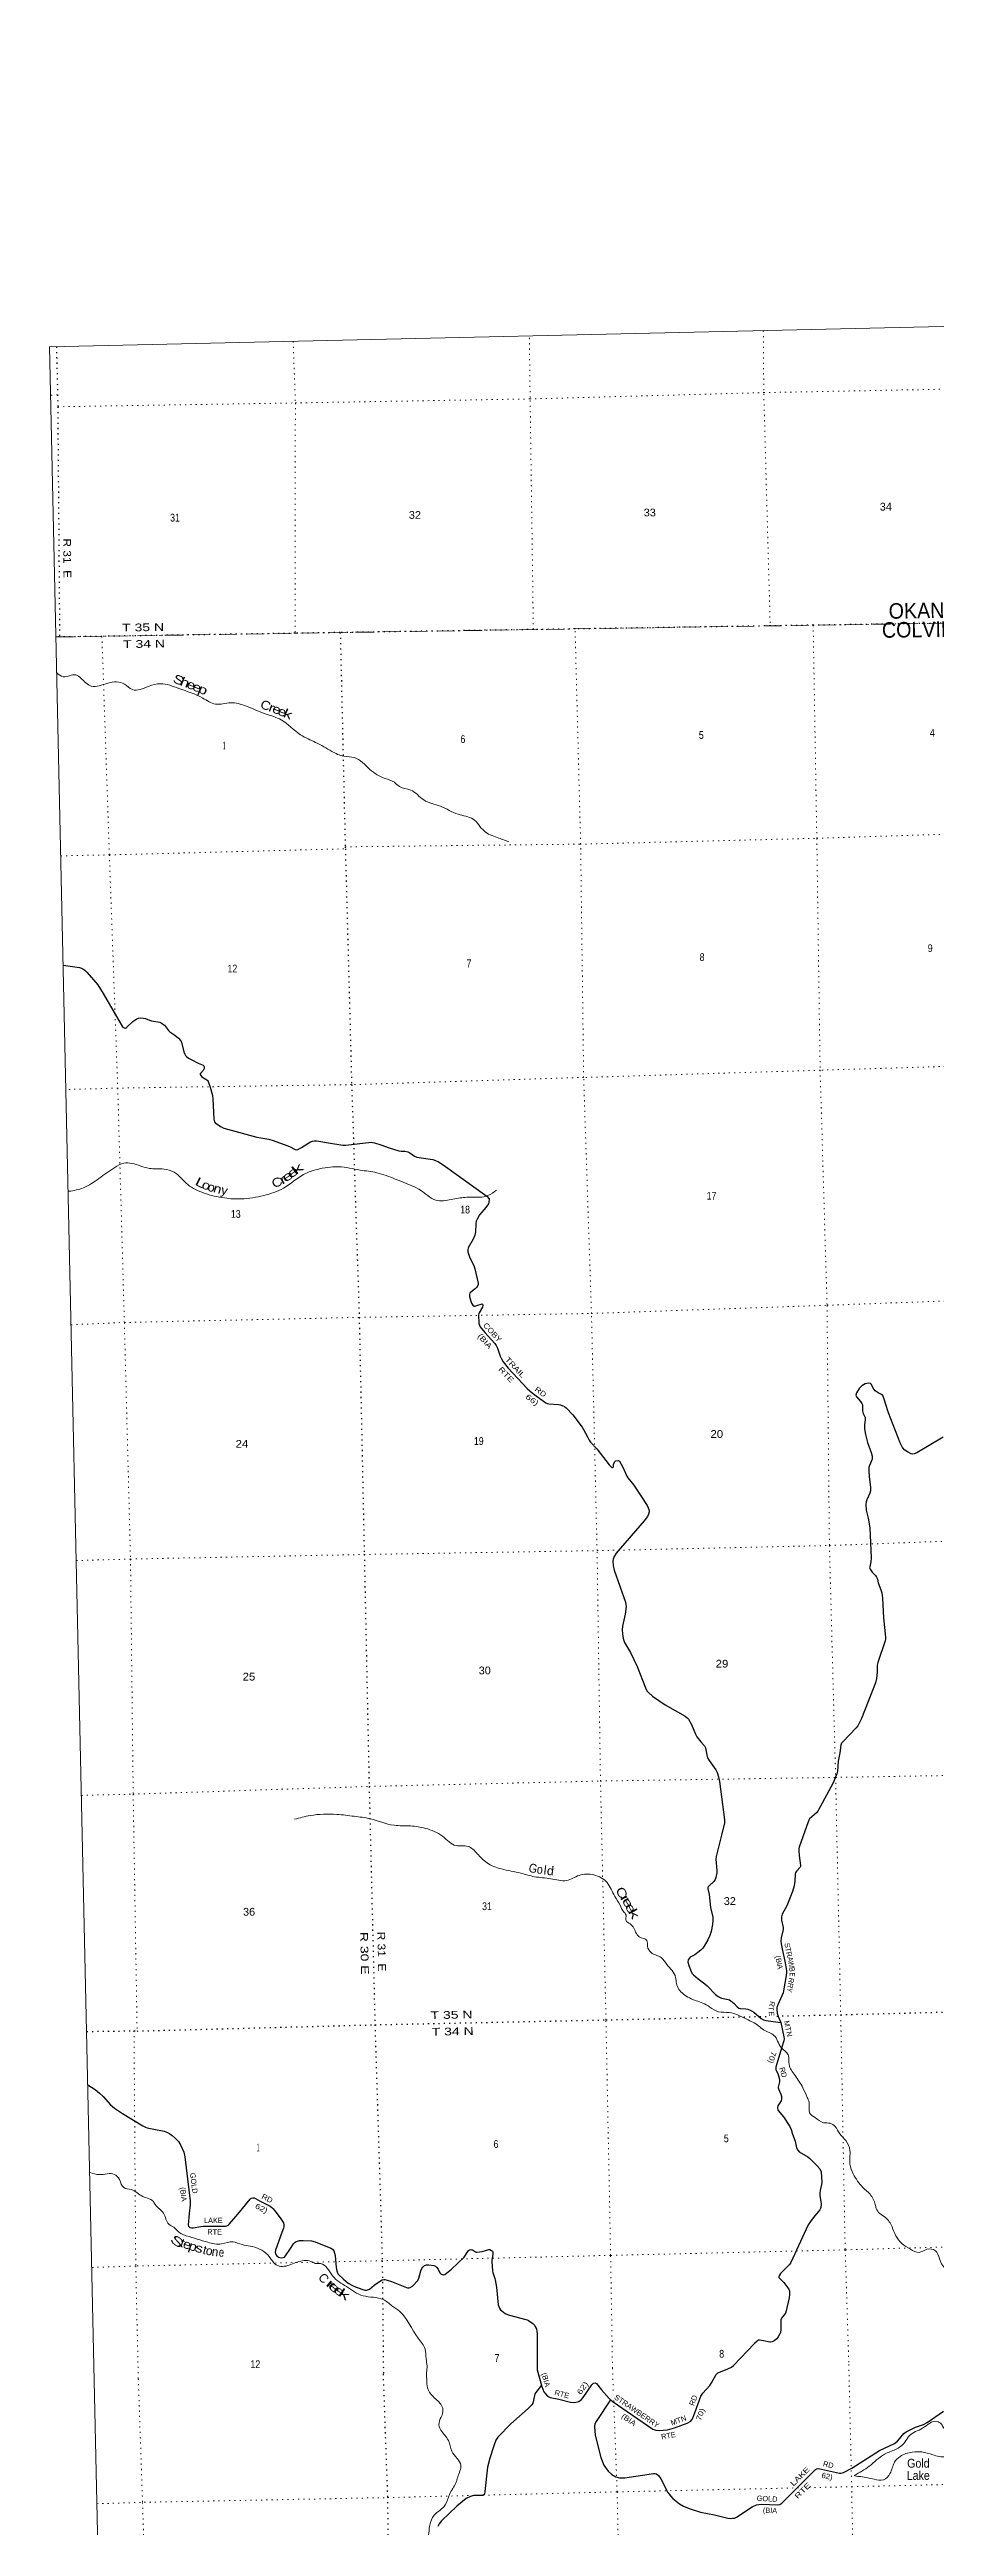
# Model space of a CAD drawing. Header units: feet. Extents: x 489137 to 739700, y 189004 to 379547.
# Drawn here: x 489137 to 509176, y 323522 to 379547 of the extents above; entities that cross this region are included whole.
import ezdxf
from ezdxf.enums import TextEntityAlignment as Align

# ---------------------------------------------------------------- set-up
doc = ezdxf.new("R2010")
doc.units = ezdxf.units.FT
doc.header["$LTSCALE"] = 80
doc.linetypes.add('DOT_DASHED', pattern=[7.7, 5, -1.2, 0.3, -1.2])
doc.linetypes.add('DOTTED', pattern=[1.5, 0.3, -1.2])
for name, color, linetype, lineweight in [('29', 7, 'Continuous', 25), ('39', 7, 'Continuous', 13), ('4', 7, 'Continuous', 13), ('44', 7, 'DOT_DASHED', 13), ('6', 7, 'DOTTED', 25), ('7', 7, 'DOTTED', 13)]:
    doc.layers.add(name, color=color, linetype=linetype, lineweight=lineweight)
doc.layers.add('30', color=7, linetype='Continuous')
doc.layers.add('41', color=7, linetype='Continuous')

msp = doc.modelspace()

# ---------------------------------------------------------------- linework, layer by layer
at = {"layer": '29'}
for points in [[(489447.97, 358838.36), (489817.86, 358781.94), (489856.54, 358769.09), (489889.8, 358754.82), (489937.32, 358721.53), (489980.82, 358679.29), (490229.29, 358388.47), (490351.31, 358193.61), (490785.88, 357444.39), (490797.47, 357431.66), (490825.98, 357418.58), (490852.12, 357415.02), (490875.24, 357425.6), (491023.29, 357564.18), (491108.74, 357619.49), (491149.13, 357638.52), (491189.67, 357643.01), (491263.19, 357636.14), (491305.95, 357629.01), (491395.05, 357592.34), (491446.14, 357579.07), (491631.48, 357545.79), (491662.37, 357533.9), (491694.19, 357512.99), (491736.03, 357479.21), (491828.74, 357360.91), (491859.59, 357328.24), (491967.63, 357255.35), (492052.05, 357183.2), (492109.08, 357128.52), (492124.62, 357096.06), (492176.87, 356880.43), (492196.99, 356826.56), (492216, 356793.27), (492237.38, 356769.49), (492278.86, 356737.2), (492352.76, 356698.29)], [(492352.76, 356698.29), (492496.67, 356622.53), (492612.81, 356573.34), (492627.07, 356559.08), (492636.83, 356537.16), (492636.57, 356499.63), (492613.7, 356453.67), (492548.66, 356390.26), (492546.28, 356383.13), (492546.45, 356364.49), (492558.16, 356340.33), (492584.67, 356311.53), (492693.91, 356245.14), (492710.23, 356230.96), (492726.86, 356204.81), (492770.55, 356078.79), (492823.78, 355891.4), (492833.79, 355813.69), (492849.7, 355350.38), (492869.43, 355295.36), (492883.69, 355273.96), (492918.01, 355246.17), (493002.5, 355187.19), (493031.01, 355170.55), (493076.58, 355153.44), (493823.67, 354947.96), (494095.46, 354899.81), (494197.68, 354872.16), (494506.57, 354756.85)], [(494506.57, 354756.85), (494567.03, 354734.28), (494690.43, 354666.41), (494722.8, 354656.98), (494756.06, 354667.68), (494839.73, 354716.39), (495038.76, 354838.76), (495086.34, 354859.08), (495129.11, 354866.22), (495174.25, 354866.22), (495225.46, 354857.91), (495446.57, 354817.91), (495768.28, 354768.73), (495835.3, 354768.13), (496409.34, 354830.14), (496445.47, 354826.99), (496488.24, 354819.86), (496631.12, 354772.03), (496818.99, 354704.59), (497040.99, 354640.44), (497087.02, 354633.22), (497172.56, 354630.84), (497239.3, 354617.72), (497286.61, 354590.42), (497338.41, 354552.96), (497388.79, 354519.1), (497445.26, 354496.55), (497595.36, 354469.99), (497804.6, 354443.01), (497869.24, 354419.9), (497932.91, 354385.95), (498042.26, 354317.64), (499025.38, 353611.32), (499078.19, 353551.39), (499076.62, 353478.26), (499063.93, 353442.02), (499002.65, 353352.56), (498863.45, 353192.15), (498807.32, 353094.89), (498788.31, 353047.33), (498776.34, 352985.35), (498772.86, 352805.89), (498759.79, 352733.48), (498718.47, 352640.63), (498602.89, 352440.82), (498598.22, 352398.24), (498598.22, 352350.68), (498638.46, 352240.67), (498741.32, 352018.89), (498759.8, 351966.7), (498831.09, 351645.72), (498831.09, 351617.19), (498819.96, 351578.59), (498800.2, 351550.61), (498761.81, 351515.95), (498741.98, 351500.53)], [(498741.98, 351500.53), (498650.14, 351429.12), (498641, 351415.09), (498633.87, 351391.31), (498637.59, 351331.93), (498682.93, 351194.61), (498712.28, 351146.41), (498740, 351122.22), (498759.81, 351125.02), (498801.72, 351142.69), (498919.33, 351177.36), (498928.51, 351171.39), (498938.02, 351145.23), (498932.13, 351103.29), (498854.85, 350976.42), (498847.73, 350955.02), (498841.82, 350928.61), (498850.1, 350731.52), (498862.47, 350695.67), (498878.62, 350659), (498981.44, 350528.9), (499206.52, 350282.16), (499242.21, 350232.5), (499270.68, 350172.78), (499332.46, 349994.46), (499353.84, 349944.53), (499398.68, 349867.68), (499510.88, 349720.8), (499942.86, 349261.62), (499997.77, 349208.65), (500063.56, 349157.38), (500361.31, 348938.8), (500394.58, 348922.15), (500431.29, 348911.37), (500649.43, 348897.45), (500693.97, 348891.24), (500746.24, 348869.84), (500781.88, 348853.2), (500821.34, 348825.37), (500974.23, 348667.95), (501188.2, 348390.75), (501218.14, 348336.65), (501302.97, 348166.58), (501340.27, 348093.55), (501375.9, 348046.43), (501514.26, 347900.55), (501797.73, 347534.48), (501839.26, 347490.82), (501860.64, 347474.17), (501872.46, 347474.85), (501884.41, 347478.93), (501891.53, 347497.95), (501896.18, 347542.23), (501920.05, 347607.32), (501931.93, 347619.21), (501945.4, 347628.72), (501996.08, 347635.85), (502017.47, 347628.72), (502032.52, 347615.9), (502101.79, 347485.53), (502192.06, 347277.38), (502214.69, 347239.98), (502352.68, 347073.91), (502655.58, 346617.91), (502680.41, 346565.92), (502692.29, 346525.5), (502697.04, 346468.43), (502683.09, 346417.46), (502659.03, 346366.2), (502589.81, 346268.86), (501951.7, 345537.51), (501901.06, 345449.61), (501884.42, 345402.06), (501878.01, 345349.35), (501884.42, 345259.4), (501907.39, 345153.01), (502163.84, 344425.26), (502174.32, 344377.3), (502176.69, 344333.32), (502159.44, 344161.14), (502095.11, 343882.67), (502091.15, 343804.29), (502093.53, 343711.56), (502110.16, 343606.95), (502138.68, 343519.62), (502275.97, 343293.1)], [(508046.15, 348921.28), (508027.81, 348976.97), (507990.13, 349085.25), (507975.88, 349109.03), (507955.93, 349123.35), (507877.99, 349160.7), (507814.3, 349211.27), (507765.18, 349269.27), (507731.14, 349351.55), (507704.85, 349375.79), (507662.23, 349382.46), (507588.28, 349367.35), (507510.16, 349320.64), (507449.1, 349261.35), (507386.59, 349160.15), (507377.09, 349107.85), (507387.41, 349075.66), (507480.09, 348966.33), (507507.77, 348920.01), (507522.03, 348889.1), (507528.87, 348845.27), (507529.16, 348758.33), (507540.53, 348692.58), (507583.81, 348608.54), (507585.73, 348559.29), (507571.93, 348430.21), (507571.28, 348349.19), (507590.94, 348223.36), (507634.91, 348043.32)], [(509349.55, 348158.53), (508752.87, 347803.69), (508696.42, 347781.23), (508662.58, 347777.54), (508629.31, 347782.29), (508545.66, 347825.9), (508486.75, 347865.51), (508432.1, 347924.95), (508374.75, 348035.03), (508116.27, 348708.3), (508046.15, 348921.28)], [(507634.91, 348043.32), (507723.99, 347814.4), (507747.2, 347729.22), (507747.75, 347697.89), (507743, 347666.98), (507680.36, 347519.16), (507671.72, 347474.39), (507666.96, 347403.06), (507673.36, 347271.06), (507707.35, 347021.45), (507703.29, 346949.81), (507690.72, 346893.06), (507624.19, 346745.64), (507607.56, 346698.09), (507600.42, 346637.46), (507606.57, 346510.94), (507653.54, 346329.36), (507691.93, 346107.16), (507720.8, 345431.25), (507716.85, 345344.01), (507687.94, 345228.52), (507685.96, 345203.72), (507695.46, 345177.57), (507744.77, 345107.76), (507819.02, 345034.91), (507841.7, 344992.55), (507861.79, 344949.32), (507880.71, 344863.06), (507940.96, 344704.14), (507961.59, 344637.84), (507980.03, 344518.24), (508002.4, 344073.79), (508048.7, 343636.3), (508049.49, 343599.99), (508039.99, 343556), (507868.91, 343066.2), (507860.4, 343002.55), (507860.05, 342847.39), (507845.14, 342700.04), (507818.69, 342602.03), (507499.61, 341798.11), (507438.82, 341661.01), (507417.44, 341630.1), (507382.54, 341584.14), (507080.02, 341272.26), (507052.72, 341237.2), (507034.88, 341191.42), (507012.33, 341020.08), (506976.87, 340833.37), (506957.05, 340604.93), (506944.58, 340545.89), (506859.94, 340341.34), (506512.13, 339700.63), (506481.87, 339662.14), (506325.69, 339525.26), (506310.16, 339500.91), (506259.38, 339355.52), (506095.21, 338887.9), (506089.17, 338847.05), (506086.8, 338806.63), (506096.19, 338696.53), (506124.67, 338469.92), (506124.81, 338451.17), (506112.93, 338432.15), (506036.89, 338351.31), (506013.57, 338312.59), (506003.63, 338275.22), (505998.68, 338114.57), (505979.86, 338013.68), (505944.58, 337886.86), (505811.37, 337563.47), (505705.7, 337368.06), (505689.97, 337313.46), (505689.97, 337284.93), (505692.32, 337238.6), (505728.72, 337070.72), (505727.99, 337022.2), (505685.22, 336834.36), (505679.59, 336762.6), (505682.84, 336701.21), (505713.73, 336546.29), (505770.89, 336306.66), (505804.02, 336100.85), (505806.4, 336050.92), (505800.98, 335981.39), (505739.09, 335636.52), (505730.36, 335593.22), (505606.8, 335322.17), (505589.77, 335258.12), (505590.17, 335212.8), (505597.3, 335131.96), (505615.42, 335053.57), (505680.59, 334925.07)], [(502275.97, 343293.1), (502428.88, 342970.46), (502613.78, 342489.85), (502647.17, 342422.88), (502682.81, 342382.46), (502773.82, 342302.47), (503059.2, 342103.71), (503515.91, 341848.97), (503557.22, 341813.02), (503588.11, 341779.74), (503659.77, 341663), (503747.3, 341444.49), (503778.78, 341385.41), (503865.58, 341271.83), (503949.47, 341182.32), (503977.79, 341131.83), (504001.57, 340970.71), (504022.94, 340908.33), (504058.48, 340847.94), (504211.42, 340634.1), (504236.79, 340575.46), (504270.05, 340474.42), (504287.58, 340371.02), (504404.11, 339502.98), (504403.12, 339438.96), (504347, 339192.54), (504213.04, 338678.11), (504209.02, 338615.1), (504232.05, 338363.08), (504228.53, 338303.53), (504210.66, 338203.78), (504194.03, 338156.23), (504164.97, 338113.74), (504060.97, 338015.95), (504037.21, 337987.42), (504030.08, 337974.34), (504030.08, 337942.24), (504054.95, 337817.42), (504088.03, 337520.47), (504139.38, 337306.22), (504140.71, 337238.36), (504134.63, 337139.79), (504106.11, 336978.11), (504072.93, 336889.24), (504030.08, 336793.84), (503946.92, 336651.18), (503913.65, 336606), (503869.59, 336555.14), (503734.29, 336453.31), (503630.9, 336396.77), (503602.35, 336369.74), (503581, 336337.33), (503576.25, 336294.53), (503595.97, 336214.35), (503649.91, 336075.79), (503668.92, 336038.94), (503704.64, 335998.84), (503806.71, 335908), (503962, 335794.99), (504008.7, 335751.24), (504200.57, 335554.17), (504262.94, 335507.54), (504336.48, 335474.68), (504484.71, 335444.02), (504519.56, 335431.45), (504550.45, 335412.43), (504623.23, 335348.51), (504690.64, 335272.15), (504731.79, 335245.83), (504766.68, 335236.49), (504887.62, 335227.54), (504930.63, 335222.22), (504982.9, 335203.2), (505018.54, 335186.56), (505065.65, 335153.68), (505179.95, 335059.27), (505230.01, 335015.37), (505287.47, 334984.75), (505339.32, 334965.43), (505391.21, 334958.45), (505680.59, 334925.07)], [(505680.59, 334925.07), (505749.36, 334598.17), (505751.94, 334554.14), (505749.36, 334507.82), (505695.99, 334341.33), (505566.4, 333912.21), (505564.02, 333876.55), (505566.54, 333860.93), (505617.26, 333741.95), (505649.55, 333632.84), (505649.41, 333579.96), (505616.29, 333459.27), (505616.29, 333445), (505623.12, 333417.78), (505677.79, 333300.97), (505692.32, 333247.66), (505689.83, 333192.62), (505682.81, 333151.36), (505610.94, 333036.5), (505599.65, 332996.81), (505599.65, 332980.17), (505606.78, 332954.02), (505620.89, 332930.09), (505741.06, 332785.53), (505884.09, 332567.29), (505913.3, 332504.64), (505940.76, 332396.15), (506001, 332237.24), (506034.64, 332089.41), (506060.6, 332036.24), (506094.39, 331998.98), (506292.23, 331879.53), (506333.86, 331847.21), (506501.07, 331679.89), (506559.59, 331610.63), (506588.6, 331546.19), (506604.73, 331311.05), (506601.33, 331254.51), (506566.71, 331120.84), (506557.2, 331059.02), (506562.28, 331001.17), (506585.04, 330875.1), (506592.85, 330811.74), (506585.72, 330740.41), (506578.59, 330714.26), (506559.87, 330682.73), (506411.28, 330503.83), (506348.11, 330421.81), (506300.26, 330344.49), (505906.49, 329489.39), (505884.75, 329452.91), (505825.22, 329397.67), (505667.77, 329240.6), (505644.77, 329205.64), (505635.26, 329174.73), (505635.26, 329150.95), (505647.47, 329135.05), (505743.65, 329039.96), (505860.02, 328889.22), (505872.87, 328852.56), (505872.87, 328766.96), (505865.25, 328691.95), (505801.58, 328396.04), (505783.1, 328350.35), (505690.72, 328232.01), (505675.65, 328196.32), (505674.66, 328120.58), (505675.81, 327979.58), (505668.52, 327912.19), (505656.64, 327876.52), (505621.5, 327812.31), (505585.35, 327769.53), (505530.7, 327719.6), (505480.8, 327698.2), (505447.54, 327691.07), (505426.35, 327694.11), (505288.33, 327721.13), (505193.09, 327735.66), (505162.41, 327733.86), (505141.02, 327714.84), (505081.05, 327658.89), (504604.78, 327163.01)], [(490005.54, 333508.04), (490165.58, 333408.08), (490270.13, 333320.11), (490352.86, 333249.41), (490517.13, 333056.14), (490602.78, 332982.48), (490784.19, 332862.74), (491245.81, 332584), (491306.1, 332556.88), (491348.87, 332541.43), (491496.35, 332510.87), (491727.9, 332461.19), (491805.08, 332433.24), (491857.36, 332404.71), (491912.01, 332363.1), (491977.52, 332303.39), (492052.2, 332228.76), (492104.47, 332138.94), (492175.75, 331985.06), (492196.58, 331880.49), (492320.71, 330885.41), (492321.02, 330797.16), (492293.83, 330604.72), (492273.03, 330348.04), (492282.69, 330312.39), (492313.58, 330286.24), (492346.85, 330276.73), (492388.61, 330273.83), (492558.32, 330310.01), (492614.81, 330314.62), (492884.83, 330314.76), (493120.57, 330315.61), (493149.97, 330321.9), (493176.11, 330336.17), (493207.26, 330369.26), (493394.69, 330587.91), (493674.35, 330928.93), (493701.22, 330947.23), (493732.11, 330956.74), (493767.75, 330956.74), (493796.81, 330941.62), (493897.78, 330880.96), (494123.71, 330764.58), (494166.94, 330736.8), (494190.7, 330715.41), (494242.63, 330654.23), (494371.88, 330481.8), (494428.32, 330390.86), (494439.59, 330339.29), (494440.2, 330300.51), (494429.75, 330273.25)], [(494429.75, 330273.25), (494389.45, 330168.15), (494248.77, 329773.95), (494242.99, 329719.18), (494254.87, 329677.57), (494276.25, 329645.47), (494312.97, 329617.21), (494347.54, 329602.68), (494385.55, 329597.92), (494425.95, 329605.05), (494450.02, 329616.34), (494473.47, 329640.72), (494586.1, 329806.86), (494656.43, 329911.77), (494692.07, 329949.81), (494717.17, 329968.98), (494744.34, 329978.34), (494787.11, 329987.85), (494871.52, 329990.93), (495062.74, 329980.72), (495148.69, 329961.11), (495498.48, 329819.19), (495535.59, 329794.08), (495564.1, 329759.6), (495595.47, 329647.57), (495619.31, 329382.5), (495633.01, 329300.73), (495647.27, 329260.31), (495667.19, 329231.18), (495788.41, 329112.86), (495892.28, 329028.13), (495977.55, 328977.37), (496074.99, 328936.31), (496267.43, 328870.37), (496303.07, 328867.99), (496329.27, 328871.37), (496371.98, 328891.77), (496478.51, 328977.76), (496626.22, 329081.98), (496664.24, 329103.38), (496695.13, 329110.51), (496723.64, 329108.14), (496771.16, 329096.25), (496868.32, 329063.02), (497211.78, 328928.92), (497234.51, 328922.69), (497272.53, 328922.69), (497296.29, 328929.82), (497343.81, 328958.35), (497467.36, 329089.12), (497492.37, 329134.97), (497536.39, 329307.9), (497557.66, 329357.8), (497579.04, 329383.95), (497621.81, 329422), (497666.49, 329441.78), (497714.48, 329443.39), (497826.35, 329423.64), (497866.55, 329407.73), (497887.93, 329388.71), (497924.1, 329340.7), (497968.72, 329257.94), (497996.66, 329230.61), (498021, 329222.27), (498047.13, 329217.52), (498075.65, 329222.27), (498114.87, 329249.18), (498228.33, 329342.13), (498516.54, 329614.96), (498596.4, 329744.92), (498610.27, 329763.19), (498634.03, 329777.46), (498664.92, 329784.59), (498691.74, 329782.77), (498707.69, 329776.87), (498770.2, 329731.34), (498784.91, 329726.94), (498802.74, 329727.53), (498922.99, 329741.15), (499070.49, 329785.01), (499080.74, 329787.57), (499099.75, 329786.97), (499133.01, 329767.95), (499154.4, 329748.92), (499161.53, 329735.26), (499163.63, 329718.01), (499166.28, 329689.48), (499163.29, 329670.56)], [(499163.29, 329670.56), (499138.95, 329545.04), (499138.83, 329515.58), (499155.58, 329297.77), (499162.08, 329266.61), (499211.45, 329129.45), (499219.73, 329100.42), (499244.93, 328931.25), (499285.58, 328537.87), (499296.96, 328494.71), (499314.78, 328460.23), (499340.92, 328424.57), (499367.22, 328399.91), (499406.26, 328366.32), (499446.65, 328341.35), (499495.36, 328317.57), (499538.08, 328301.6), (499913.56, 328207.01), (499937.32, 328193.94), (499967.71, 328180.83), (500068.01, 328110.72), (500103.65, 328076.24), (500117.4, 328055.52), (500148.79, 327994.21), (500161.86, 327935.96), (500168.32, 327876.11), (500164.54, 327704.7), (500169.49, 327481.49), (500169.49, 327341.94), (500166.17, 327062.86)], [(500261.62, 326718.97), (500136.28, 326554.47), (500116.36, 326521.25), (500104.09, 326485.9), (500071.87, 326312.03), (500043.31, 326272.05), (499964, 326190.75), (499567.52, 325847.38), (499278.77, 325542.74), (499229.79, 325472.95), (499183.3, 325346.69), (499096.97, 325067.59), (499040.8, 324866.84), (498983.07, 324313.9), (498977.43, 324253.54), (498938.81, 324226.31), (498735.77, 324219.59), (498658.67, 324200.38), (498558.25, 324153.07), (498348.86, 323985.15), (498001.22, 323648.83), (497948.09, 323582.37), (497923.01, 323518.3)], [(500166.17, 327062.86), (500270.48, 326687.05), (500318.91, 326564.44), (500352.11, 326521.25), (500404.15, 326472.72), (500461.69, 326441.5), (500655.28, 326400.02), (500920.34, 326333.69), (501006.24, 326328.53), (501079.29, 326338.5), (501109.02, 326352.15), (501149.02, 326378.37), (501168.95, 326396.65), (501203.5, 326442.92), (501402.27, 326723.33), (501441.23, 326765.46), (501484.39, 326772.11), (501506.18, 326753.92), (501624.16, 326609.69), (501793.2, 326413.26), (501863.36, 326355.53), (502782.7, 325720.49), (502850.04, 325701.96), (502925.48, 325693.91), (503013.09, 325697.68), (503111.42, 325710.52), (503275.38, 325752.07), (503563, 325856.72), (503640.02, 325905.46), (503679.22, 325959.72), (503730.32, 326090.75), (503871.81, 326468.08), (503913.19, 326537.89), (504070.22, 326708.62), (504110.88, 326770.44), (504217.4, 326957.63), (504256.98, 326996.38), (504316.5, 327022.34), (504480, 327086.52), (504559.15, 327127.62), (504604.78, 327163.01)], [(501827.33, 326385.17), (501497.7, 325896.11), (501474.45, 325843.43), (501464.48, 325778.63), (501478.57, 325589.66), (501604.86, 325083.26), (501677, 324909.77), (501772.97, 324771.08), (501852.98, 324700.44), (501949.27, 324647.28), (502032.29, 324624.02), (502150.6, 324620.79), (502798.08, 324722.35), (502832.53, 324723.7), (502869.05, 324715.39), (502908.89, 324678.84), (502963.9, 324597.35), (503123.82, 324291.02), (503181.18, 324215.34), (503234.3, 324155.53), (503389.29, 324031.43), (503480.02, 323979.43), (503606.19, 323926.27), (503862.26, 323847.11), (504179.51, 323786.01), (504479.47, 323713.62), (504535.92, 323701.99), (504587.71, 323706.88), (504628.9, 323711.96), (504672.06, 323733.56), (505030.32, 323968.78), (505126.97, 324014.32), (505234.17, 324027.85), (505606.79, 324008.3), (505654.92, 324017.64), (505701.41, 324047.55), (505788.92, 324137.34), (506463.58, 324807.24), (506488.35, 324823.39), (506521.56, 324830.03), (506600.08, 324820.47), (507004.53, 324729.18), (507039.56, 324728.69), (507092.68, 324740.32), (507285.59, 324842.39), (507910.19, 325239.36), (508252.53, 325400.28), (508314.61, 325453.02), (508364.83, 325503.54), (508460.58, 325626.55), (508513.84, 325665.67), (508724.87, 325769.57), (508905.65, 325831.8), (508988.06, 325872.3), (509360.56, 326129.17)]]:
    msp.add_lwpolyline(points, dxfattribs=at)
at = {"layer": '39'}
for points in [[(489297.39, 365453.58), (489447.17, 365360.34), (489734.99, 365402.05), (489845.91, 365328.04), (490078.64, 365147.96), (490458.73, 365216.27), (490830.93, 365195.43), (491009.77, 365070.58), (491373.61, 365142.53), (491644.83, 365202.01), (492063.6, 365095.41), (492602.31, 364876.62), (492890.46, 364742.42), (493235.17, 364771.42), (493568.19, 364701.05), (494037.36, 364516.88), (494375.93, 364386), (494816.66, 364045.42), (495156.18, 363876.14), (495522.79, 363673.18), (495790.2, 363560.7), (496031.29, 363532.47), (496383.35, 363264.45), (496727.81, 363058.9), (496935.98, 362973.22), (497053.55, 362875.12), (497305.93, 362798.65), (497600.37, 362573.64), (497977.55, 362433.62), (498378.03, 362249.73), (498716.05, 362141.07), (498967.13, 361872.49), (499263.75, 361722.34), (499522.54, 361631.88)], [(489574.05, 353721.55), (489903.37, 353800.71), (490253.62, 354013.84), (490613.15, 354259.56), (490818.78, 354357.81), (490998.7, 354352.28), (491395.36, 354241.07), (491727.08, 354223.24), (491955.08, 354152.21), (492265.01, 353873), (492631.32, 353682.17), (493096.67, 353570.69), (493474.93, 353550), (493982.05, 353627.62), (494428.38, 353794.67), (494881.39, 354099.39), (495243.78, 354229.93), (495493.25, 354270.66), (495678.92, 354277.41), (496159.52, 354202.71), (496542.82, 354141.71), (496958.45, 353998.64), (497649.6, 353660.39), (497830.46, 353535.6), (498004.87, 353507.69), (498347.01, 353558.87), (498657.34, 353589.01), (499054.38, 353625.41), (499247.63, 353751.23)], [(494677.15, 339520.42), (495032.66, 339602.27), (495633.95, 339629.72), (496028.96, 339585.19), (496385.86, 339529.58), (496928.82, 339383.68), (497300.92, 339366.88), (497639.61, 339312.83), (498023.79, 339134.58), (498334.08, 338922.1), (498603.17, 338904.69), (498811.28, 338740.16), (499032.59, 338531.47), (499357.18, 338394.17), (499797.85, 338300.26), (500106.9, 338219.17), (500475.72, 338171.95), (500834.19, 338134.58), (501116.18, 338248.92), (501449.22, 338259.43), (501748.47, 338085.08), (501919.8, 337774.03), (502041.84, 337576.97), (502122.26, 337429.4), (502176.7, 337351.94), (502179.91, 337222.62), (502243.84, 337169.66), (502334.82, 337085.03), (502475.79, 336858.13), (502645.5, 336775.51), (502662.78, 336648.57), (502743.15, 336503.02), (502972.21, 336389.57), (503101.28, 336235.15), (503298.4, 335942.95), (503316.09, 335799.85), (503473.4, 335565.27), (503759.93, 335414.87), (503912.79, 335360.12), (504070.54, 335271.14), (504271.13, 335165.04), (504507.93, 335146.81), (504907.61, 334995.24), (505171.83, 334848.31), (505289.31, 334754.25), (505522.65, 334630.8), (505687.02, 334355.96), (505842.69, 334188.07), (505866.16, 333974.35), (505999.71, 333720.97), (506176.19, 333446.45), (506274.56, 333226.55), (506315.68, 333116.39), (506329.61, 332880.18), (506455.56, 332770.17), (506644.24, 332655.68), (506794.08, 332641.3), (506909.03, 332567.4), (507009.99, 332406.2), (507147.08, 332254), (507241.62, 332025.92), (507239.23, 331714.49), (507317.32, 331498.11), (507532.96, 331192.24), (507696.4, 331036.67), (507813.34, 330801.07), (507837.7, 330714.75), (507915.25, 330601.47), (508046.75, 330511.82), (508193.48, 330297.19), (508283.27, 330097.29), (508416.88, 329922.77), (508609.9, 329796.26), (508805.7, 329720.38), (508981.7, 329791.58), (509176.4, 329760.15), (509267.81, 329576.46), (509332.03, 329430.5), (509427.8, 329315.67), (509547.61, 329045.77), (509814.96, 328609.79), (510054.48, 328318.67), (510284.53, 328164.8), (510382.17, 328056.09), (510508.67, 327923.84), (510700.43, 327847.85), (511052.16, 327919.49), (511249.6, 327940.7), (511273.39, 328040.37), (511500.36, 328092.66), (511820.45, 328218.08), (511978.35, 328288.98)], [(490050.33, 331530.08), (490256.65, 331479.99), (490607.96, 331486.92), (490715.89, 331370.38), (490817.4, 331186.95), (490984.14, 331142.67), (491244.53, 330987.55), (491387.19, 330936.6), (491469.15, 330890.16), (491525.81, 330804.66), (491714.47, 330609.3), (491837.87, 330357.69), (491944.6, 330289.64), (492105.61, 330150.19), (492230.11, 330098.77), (492718.62, 329949.46), (493026.57, 329912.83), (493288, 329959.93), (493491.58, 329896.37), (493674.22, 329862.6), (494070.97, 329666.48), (494299.24, 329421.58), (494447.06, 329407.15), (494741.61, 329503.62), (495046.29, 329517.44), (495144.34, 329473.44), (495267.69, 329468.49), (495537.09, 329194.31), (495852.27, 328947.59), (496231.09, 328740.9), (496683.73, 328653.35), (496883.1, 328514.88), (497053.86, 328389.83), (497472.94, 327781.81), (497632.63, 327533.14), (497654.13, 327317.35), (497676.41, 327152.12), (497661.62, 327007.57)], [(497661.62, 327007.57), (497671.37, 326793.67), (497700.23, 326618.65), (497865.28, 326410.93), (498030.38, 326201.2), (498016.38, 326043.2), (497946.31, 325867.53), (497987.02, 325702.94), (498158.82, 325469.13), (498236.03, 325222.67), (498440.28, 324906.89), (498370.6, 324640.3), (498329.68, 324507.85), (498181.07, 324247.21), (498088.44, 324008.29), (497838.08, 323777.24), (497736.95, 323554.25), (497696.05, 323268.23), (497606.43, 323144.57), (497505.95, 323125.69), (497436.67, 322996.52), (497391.69, 322940.75), (497340.8, 322727.2), (497090.13, 322431.48), (496927.87, 322229.07), (496825.87, 322115.18), (496810.34, 321938.96), (496795.22, 321823.38), (496702.87, 321802.7), (496577.61, 321651.81), (496620.3, 321412.5), (496723.64, 321170.78), (496717.93, 321004.93), (496794.9, 320920.12), (496856.92, 320713.66), (496877.11, 320332.29), (496857.35, 320087.26), (496774.39, 320093.1), (496754.76, 319995.58), (496698.21, 319919.29), (496769.37, 319672.66), (496753.25, 319518.65), (496589.85, 319435.44), (496425.62, 319230.96), (496413.8, 319143.75), (496494.55, 318992.36), (496383.23, 318696.35), (496260.05, 318543.5), (496190.82, 318412.3), (496124.42, 318174.09), (496107.73, 317965.51), (496119.93, 317733.46), (496109.42, 317444.22), (496021.88, 317241.81), (496034.72, 316985.52), (496017.56, 316718.33), (495938.58, 316497.96), (495908.33, 316343.57), (495838.46, 316236.61), (495707.82, 316212.88), (495704.13, 316047.08), (495799.82, 315789), (495820.14, 315631.93), (495757.89, 315389.79), (495855.92, 315119.64), (495949.73, 315009.01), (495967.8, 314936.76), (496042.18, 314797.32), (495986.75, 314678.62), (496043.98, 314500.32), (495989.31, 314353.36), (495908.03, 314143.03), (495915.49, 314013.91), (495899.37, 313859.9), (495923.24, 313721.12), (496013.18, 313604.32), (496015.54, 313438.69), (496000.82, 313232.18), (496140.72, 313134.92), (496352.02, 312934.51), (496388.76, 312691), (496423.22, 312457.53), (496474.11, 312365.95), (496517.95, 312235.79), (496585.95, 312108.3), (496647.1, 312010.94), (496654.84, 311794.93), (496704.97, 311503.28), (496721.09, 311352.17), (496879.36, 311018.98), (496966.91, 310839.48)], [(507338.46, 324677.79), (507678.26, 324885.4), (508020.49, 325155.3), (508274.06, 325265.2), (508481.85, 325426.4), (508586.92, 325576.74), (508885.36, 325746.45), (509206.48, 325898.59), (509309.15, 325834.67), (509367.95, 325749.37), (509476.79, 325681.58), (509518.77, 325545.31), (509601.54, 325393.97), (509594.29, 325209.89), (509415.44, 325099.99), (509113.36, 325144.38), (508869.31, 325208.51), (508651.36, 325202.63), (508375.21, 325106.27), (508249.47, 324973.55), (508147.18, 324718.21), (507999.46, 324576.81), (507789.09, 324589.32), (507486.58, 324649.86), (507360.87, 324668.7), (507338.46, 324677.79)]]:
    msp.add_spline(points, degree=3, dxfattribs=at)
at = {"layer": '4'}
msp.add_lwpolyline([(489136.84, 372822.34), (519705.79, 373516.18), (550270.46, 374252.07), (580830.76, 375029.99), (611393.28, 375849.96), (641954.65, 376711.97), (672514.8, 377616.02), (703073.68, 378562.1), (733631.22, 379547.32), (739699.91, 195787.95), (708889.59, 194791.66), (678077.93, 193837.75), (647264.99, 192926.23), (616450.81, 192057.09), (585635.48, 191230.33), (554819.03, 190445.97), (524001.53, 189703.99), (493183.04, 189004.41)], close=True, dxfattribs=at)
msp.add_lwpolyline([(489136.84, 372822.34), (519705.79, 373516.18), (550270.46, 374252.07), (580830.76, 375029.99), (611393.28, 375849.96), (641954.65, 376711.97), (672514.8, 377616.02), (703073.68, 378562.1), (733631.22, 379547.32), (739699.91, 195787.95), (708889.59, 194791.66), (678077.93, 193837.75), (647264.99, 192926.23), (616450.81, 192057.09), (585635.48, 191230.33), (554819.03, 190445.97), (524001.53, 189703.99), (493183.04, 189004.41)], close=True, dxfattribs=at)
at = {"layer": '44'}
msp.add_line((519861.08, 366735), (489284.59, 366260.39), dxfattribs=at)
at = {"layer": '6'}
for points in [[(489291.62, 372825.75), (489319.43, 371736.14), (489322.05, 371467.3), (489364.38, 366260.41)], [(519861.08, 366735), (517067.03, 366691.63), (516112.3, 366676.81), (511719.03, 366608.62), (510745.48, 366593.51), (506410.12, 366526.21), (505437.54, 366511.12), (501024.03, 366442.61), (500080.52, 366427.97), (495712.75, 366360.17), (494690.09, 366344.29), (490321.87, 366274.28), (489364.38, 366260.41), (489284.59, 366260.39)], [(495712.75, 366360.17), (495824.79, 361513.41), (495827.91, 361469.01), (495970.23, 356134.86), (496141.12, 350870.17), (496255.88, 345507.01), (496365.71, 340260.99), (496497.32, 334869.95), (496661.94, 329532.32), (496688.63, 326985.02)], [(489978.88, 334719.34), (491046.65, 334733.11), (491117.45, 334728.85), (496497.32, 334869.95), (501722.39, 334980.82), (505361.49, 335061.06)], [(505588.16, 335066.05), (507032.15, 335097.89), (512303.1, 335232.17), (517700.78, 335387.88), (520592, 335483.55)], [(496827.15, 321526.96), (496787.1, 324189.39), (496688.63, 326985.02)]]:
    msp.add_lwpolyline(points, dxfattribs=at)
at = {"layer": '7'}
for p, q in [((489319.43, 371736.14), (489164.16, 371731.6)), ((501869.93, 327101.19), (501892.86, 326498.34))]:
    msp.add_line(p, q, dxfattribs=at)
for points in [[(505281.78, 373183.59), (505293.16, 371760.94), (505437.54, 366511.12)], [(494648.87, 372944.35), (494697.21, 371553.68), (494690.09, 366344.29)], [(500080.52, 366427.97), (500006.77, 371678.84), (499989.62, 373063.89)], [(489322.05, 371467.3), (494697.21, 371553.68), (500003.59, 371644.39), (505292.51, 371787.21), (510622.85, 371888.63), (515982.38, 372035.28), (519734.1, 372164.32)], [(501869.93, 327101.19), (501828.17, 329653.82), (501722.39, 334980.82), (501598.61, 340382.17), (501521.93, 345594.66), (501395.01, 350959.54), (501218.27, 356296.86), (501150.13, 361572.25), (501024.03, 366442.61)], [(506410.12, 366526.21), (506491.79, 361706.31), (506567.25, 356461.44), (506723.3, 351143.81), (506777.18, 345710.35), (506917.29, 340465.1), (507032.15, 335097.89), (507133.69, 329778.87), (507214.85, 327222.31)], [(490321.87, 366274.28), (490490.39, 361331.01), (490679.7, 356056.69), (490829.3, 350755.07), (490967.98, 345404.65), (491029.09, 340086.62), (491117.45, 334728.85)], [(495824.79, 361513.41), (501139.99, 361574.01), (506491.79, 361706.31), (511806.3, 361876.07), (517138.54, 362064.48), (519969.39, 362104.47)], [(489393.55, 361310.5), (490490.39, 361331.01), (495827.91, 361469.01)], [(520093.92, 356779.67), (517297.72, 356783.33), (511910.28, 356621.81), (506567.25, 356461.44), (501218.27, 356296.86), (495970.23, 356134.86), (490679.7, 356056.69), (489509.93, 356023.37)], [(489627.01, 350704.2), (490829.3, 350755.07), (496141.12, 350870.17), (501395.01, 350959.54), (506723.3, 351143.81), (511948.44, 351333.53), (512319.88, 351342.85)], [(489744.47, 345368.52), (490967.98, 345404.65), (496255.88, 345507.01), (501521.93, 345594.66), (506777.18, 345710.35), (512127.38, 345907.3), (517456.52, 346057.22), (520343.36, 346114.56)], [(489861.34, 340058.9), (491029.09, 340086.62), (496365.71, 340260.99), (501598.61, 340382.17), (506917.29, 340465.1), (512140.9, 340553.69), (517592.89, 340718.87), (520467.42, 340810.13)], [(491046.65, 334733.11), (491087.58, 329414.57), (491144.57, 326862.05)], [(520716.4, 330164.98), (517801.57, 330099.17), (512446.64, 329930.4), (507133.69, 329778.87), (501828.17, 329653.82), (496661.94, 329532.32), (491087.58, 329414.57), (490096.42, 329379.31)], [(507686.11, 303157.1), (507536.19, 308513.95), (507464.82, 313802.2), (507380.18, 319134.54), (507281.04, 324403.86), (507214.85, 327222.31)], [(491144.57, 326862.05), (491240.65, 324065.99), (491410.12, 318733.92), (491630.38, 313542.64), (491631.82, 308149.45), (491653.74, 302821.47), (491800.27, 297440.28), (491936.69, 292135.6), (491992.3, 286756), (492192.27, 281568.21), (492227.91, 280900.15)], [(501897.79, 326368.82), (501976.29, 324305.17), (502090.14, 319014.02), (502196.45, 313702.47), (502246.09, 308395.45), (502384.07, 303032.21)], [(490210.69, 324037.57), (491280.96, 324069.1), (496787.47, 324175.25), (501976.29, 324305.17), (506078.28, 324395.55)], [(506317.75, 324400.82), (507282.58, 324422.08), (512594.81, 324543.2), (517437.64, 324765.56)]]:
    msp.add_lwpolyline(points, dxfattribs=at)

# ---------------------------------------------------------------- texts
at = {"layer": '30'}
for s, rotation, width, p in [('COBY', 312.372, 1.15, (499111.35, 350490.35)), ('(BIA', 312.372, 1.25, (498941.08, 350293.5)), ('RTE', 313.252, 1.3, (499424.93, 349534.87)), ('TRAIL', 313.252, 1.25, (499625.6, 349701.02)), ('66)', 323.717, 1.35, (500016.72, 348956.07)), ('RD', 323.717, 1.2, (500209.71, 349136.93)), ('S', 281.276, 0.9, (505767.84, 336656.77)), ('(', 283.416, 0.9, (505554.74, 336393.91)), ('A', 279.145, 0.9, (505599.95, 336173.05)), ('T', 281.276, 1.05, (505785.93, 336556.55)), ('R', 283.416, 0.9, (505807.47, 336450.7)), ('W', 279.145, 0.7, (505854.13, 336230)), ('B', 276.145, 0.8, (505871.45, 336117.3)), ('Y', 259.826, 0.9, (505822.3, 335663.86)), ('R', 259.826, 0.85, (505835.46, 335767.4)), ('R', 259.826, 0.85, (505853.29, 335882.37)), ('E', 268.543, 0.7, (505876.7, 336007.12)), ('T', 270.506, 0.8, (505399.85, 335238.59)), ('E', 275.04, 0.8, (505408.25, 335112.85)), ('R', 256.494, 0.9, (505422.59, 335353.43)), ('M', 281.88, 0.85, (505760.9, 334883.35)), ('T', 281.88, 1.05, (505786.49, 334761.7)), ('N', 281.88, 0.85, (505810.43, 334647.91)), ('70)', 253.196, 1.15, (505428.5, 334148.22)), ('D', 286.486, 0.95, (505691.24, 333720.77)), ('GOLD', 277.111, 0.95, (492342.16, 331279.01)), ('62)', 332.746, 1.25, (493902.03, 330665.04)), ('RD', 332.746, 1.1, (494034.18, 330889.44)), ('RTE', 0.03, 0.95, (492871.12, 330124.69)), ('62)', 54.669, 1.35, (501242.27, 326618.66)), ('RTE', 345.951, 1.05, (500711.89, 326458.01)), ('STRAWBERRY', 325.365, 1.05, (502385.83, 326079.71)), ('(BIA', 325.365, 1.15, (502207.05, 325887.2)), ('70)', 69.445, 1.2, (503913.89, 326037.93)), ('MTN', 19.994, 1.05, (503382.86, 325865.68)), ('RD', 347.281, 0.95, (506740, 324860.65)), ('LAKE', 44.797, 1.3, (506153.65, 324611.19)), ('RTE', 44.797, 1.35, (506213.63, 324290.84)), ('62)', 347.281, 1.1, (506712.9, 324600.22)), ('GOLD', 356.997, 0.95, (505364.71, 324091.1))]:
    msp.add_text(s, height=120, rotation=rotation, dxfattribs=dict(at, width=width)).set_placement(p, align=Align.CENTER)
for s, rotation, p in [('B', 283.416, (505575.05, 336308.84)), ('I', 279.145, (505589.24, 336239.64)), ('A', 283.416, (505836.83, 336339.98)), ('R', 288.088, (505659.71, 333830.07)), ('(BIA', 277.111, (492103.83, 331027.58)), ('LAKE', 0.03, (492842.48, 330384.74)), ('(BIA', 285.513, (500305.41, 326822.97)), ('RD', 69.445, (503754.01, 326353.3)), ('RTE', 9.994, (503145.37, 325518.61)), ('(BIA', 356.997, (505430.84, 323826.19))]:
    msp.add_text(s, height=120, rotation=rotation, dxfattribs=at).set_placement(p, align=Align.CENTER)
at = {"layer": '41'}
for s, rotation, width, p in [('S', 338.017, 1.35, (492020.22, 365197.63)), ('h', 338.373, 1.35, (492164.74, 365139.59)), ('e', 338.373, 1.25, (492305.94, 365085.92)), ('e', 337.413, 1.25, (492436.25, 365032.15)), ('p', 337.413, 1.35, (492570.47, 364975.91)), ('C', 338.537, 1.15, (493987.86, 364622.64)), ('r', 338.927, 1.35, (494127.61, 364570.96)), ('e', 338.804, 1.25, (494240.8, 364529.78)), ('e', 338.804, 1.25, (494366.55, 364477.13)), ('k', 337.892, 1.45, (494493.4, 364424.02)), ('e', 34.497, 1.65, (494573.87, 353983.88)), ('e', 37.393, 1.75, (494695.13, 354075.38)), ('k', 36.553, 1.9, (494802.31, 354152.14)), ('L', 333.569, 1.45, (492506.21, 353828.57)), ('o', 337.999, 1.25, (492645.13, 353767.5)), ('o', 343.909, 1.1, (492772.24, 353719.71)), ('n', 343.909, 1.2, (492912.75, 353683.95)), ('y', 346.122, 1.1, (493069.99, 353649.41)), ('C', 24.338, 1.2, (494321.48, 353834.13)), ('r', 29.083, 1.6, (494459.77, 353903.68)), ('G', 347.868, 0.9, (500053.08, 338311.85)), ('o', 352.013, 0.9, (500216, 338286.76)), ('d', 353.395, 1.05, (500455.21, 338254.86)), ('C', 298.659, 1.3, (501990.19, 337812.05)), ('r', 301.943, 1.7, (502071.95, 337681.21)), ('e', 301.597, 1.55, (502134.45, 337579.42)), ('e', 298.192, 1.45, (502195.9, 337459.62)), ('k', 299.411, 1.65, (502270.73, 337331.88)), ('S', 323.421, 1.7, (491965.21, 329891.17)), ('t', 340.236, 1.1, (492112.27, 329843.58)), ('e', 341.825, 1.15, (492218.19, 329807.98)), ('p', 341.825, 1.25, (492351.34, 329764.27)), ('s', 344.177, 1.3, (492496.22, 329721.46)), ('e', 356.845, 0.8, (493021.47, 329625.38)), ('r', 320.827, 2, (495436.16, 328931.19)), ('e', 320.827, 1.8, (495520.65, 328851.45)), ('e', 323.057, 1.7, (495633.34, 328770.28)), ('k', 326.821, 1.8, (495749.88, 328691.59))]:
    msp.add_text(s, height=200, rotation=rotation, dxfattribs=dict(at, width=width)).set_placement(p, align=Align.CENTER)
for s, rotation, p in [('l', 353.395, (500335.53, 338268.72)), ('t', 344.177, (492623.91, 329682.5)), ('o', 348.119, (492731.82, 329660.56)), ('n', 353.106, (492869.95, 329637.82)), ('C', 312.147, (495263.79, 329071.52))]:
    msp.add_text(s, height=200, rotation=rotation, dxfattribs=at).set_placement(p, align=Align.CENTER)
at = {"layer": '41', "width": 0.9}
for s, p in [('Gold', (508535.34, 324851.93)), ('Lake', (508525.7, 324577.11))]:
    msp.add_text(s, height=200, dxfattribs=at).set_placement(p)
at = {"layer": '44', "width": 0.95}
for s, p in [('OKANOGAN   NATIONAL   FOREST', (508120.1, 366671.83)), ('COLVILLE   INDIAN   RESERVATION', (507967.66, 366241.45))]:
    msp.add_text(s, height=350, rotation=0.889, dxfattribs=at).set_placement(p)
at = {"layer": '6'}
for s, rotation, width, p in [('R 31  E', 270.466, 1.15, (489446.27, 368488.39)), ('T 35 N', 0.889, 1.35, (490780.2, 366383.62)), ('T 34 N', 0.889, 1.35, (490800.64, 366008.66)), ('R 30 E', 271.398, 1.35, (496162.54, 336968.89)), ('R 31  E', 271.398, 1.15, (496551.19, 336972.96)), ('T 35 N', 1.216, 1.35, (497757.51, 334996.49)), ('T 34 N', 1.216, 1.35, (497783.9, 334622.58))]:
    msp.add_text(s, height=175, rotation=rotation, dxfattribs=dict(at, width=width)).set_placement(p)
at = {"layer": '7'}
for s, width, p in [('34', 1.05, (507916.94, 369120.29)), ('31', 0.85, (491864.48, 368871.51)), ('32', 1.05, (497264.87, 368933.03)), ('33', 1.05, (502577.18, 368988.31)), ('4', 0.85, (509049.87, 364005.92)), ('1', 0.4, (493055.8, 363716.25)), ('6', 0.85, (498431.21, 363861.96)), ('5', 0.85, (503823.9, 363955.09)), ('9', 0.85, (509001.8, 359133.72)), ('12', 0.85, (493162.24, 358672.92)), ('7', 0.85, (498569.94, 358790.97)), ('8', 0.85, (503841.68, 358931.49)), ('17', 0.85, (504000.25, 353533.07)), ('13', 0.85, (493239.4, 353122.42)), ('18', 0.85, (498425.91, 353221.08)), ('24', 1.1, (493345.69, 347921.8)), ('19', 0.85, (498735.09, 347986.19)), ('20', 1.1, (504086.19, 348145.07)), ('30', 1.05, (498844.04, 342796.9)), ('29', 1.1, (504203.73, 342950)), ('25', 1.1, (493504.69, 342656.8)), ('36', 1.05, (493513.54, 337338.46)), ('31', 0.85, (498920.66, 337463.55)), ('32', 1.05, (504387.33, 337581.45)), ('6', 0.85, (499179.3, 332085.25)), ('5', 0.85, (504388.67, 332212.69)), ('1', 0.4, (493822.31, 332006.41)), ('12', 0.85, (493681.25, 327105.79)), ('7', 0.85, (499202.32, 327245.7)), ('8', 0.85, (504284.41, 327341.54))]:
    msp.add_text(s, height=175, dxfattribs=dict(at, width=width)).set_placement(p)

doc.saveas('drawing.dxf')
